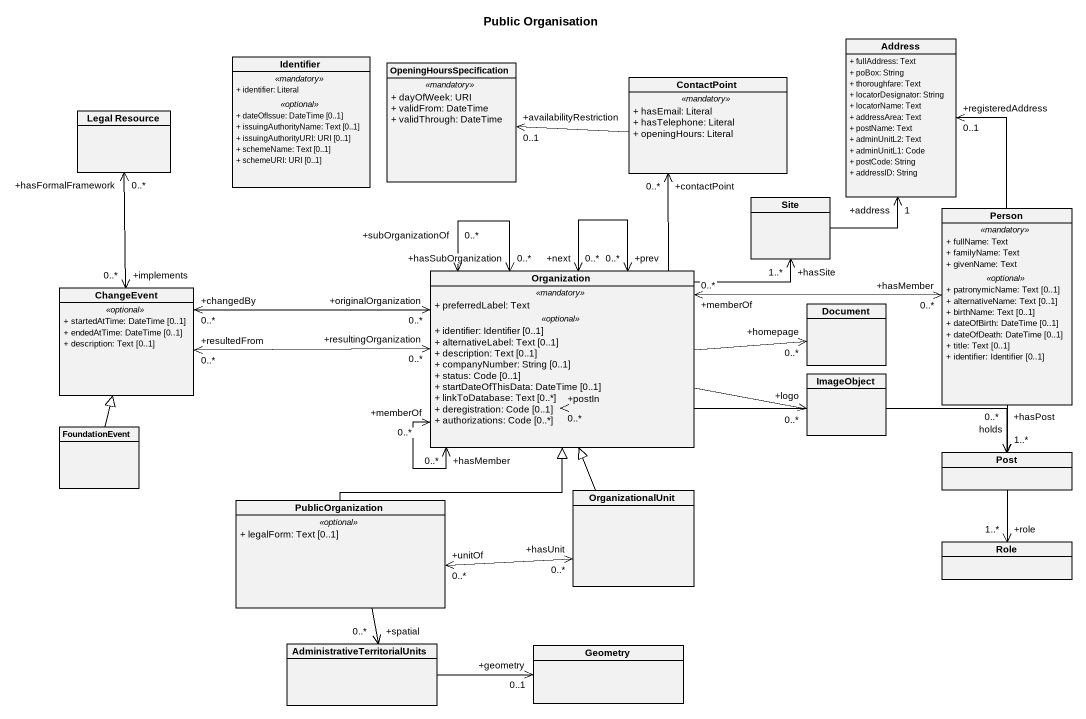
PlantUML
@startuml
title Public Organisation
hide circle
hide empty members
skinparam classAttributeIconSize 0
class Address {
  + fullAddress: Text
  + poBox: String
  + thoroughfare: Text
  + locatorDesignator: String
  + locatorName: Text
  + addressArea: Text
  + postName: Text
  + adminUnitL2: Text
  + adminUnitL1: Code
  + postCode: String
  + addressID: String
}
class Identifier {
  .. <<mandatory>> ..
  + identifier: Literal
  .. <<optional>> ..
  + dateOfIssue: DateTime [0..1]
  + issuingAuthorityName: Text [0..1]
  + issuingAuthorityURI: URI [0..1]
  + schemeName: Text [0..1]
  + schemeURI: URI [0..1]
}
class OpeningHoursSpecification {
  .. <<mandatory>> ..
  + dayOfWeek: URI
  + validFrom: DateTime
  + validThrough: DateTime
}
class ContactPoint {
  .. <<mandatory>> ..
  + hasEmail: Literal
  + hasTelephone: Literal
  + openingHours: Literal
}
class "Legal Resource" as Legal_Resource
class Site
class "Person" as Person_ {
  .. <<mandatory>> ..
  + fullName: Text
  + familyName: Text
  + givenName: Text
  .. <<optional>> ..
  + patronymicName: Text [0..1]
  + alternativeName: Text [0..1]
  + birthName: Text [0..1]
  + dateOfBirth: DateTime [0..1]
  + dateOfDeath: DateTime [0..1]
  + title: Text [0..1]
  + identifier: Identifier [0..1]
}
class ChangeEvent {
  .. <<optional>> ..
  + startedAtTime: DateTime [0..1]
  + endedAtTime: DateTime [0..1]
  + description: Text [0..1]
}
class Organization {
  .. <<mandatory>> ..
  + preferredLabel: Text
  .. <<optional>> ..
  + identifier: Identifier [0..1]
  + alternativeLabel: Text [0..1]
  + description: Text [0..1]
  + companyNumber: String [0..1]
  + status: Code [0..1]
  + startDateOfThisData: DateTime [0..1]
  + linkToDatabase: Text [0..*]
  + deregistration: Code [0..1]
  + authorizations: Code [0..*]
}
class Document
class ImageObject
class FoundationEvent
class OrganizationalUnit
class Post
class PublicOrganization {
  .. <<optional>> ..
  + legalForm: Text [0..1]
}
class Role
class "AdministrativeTerritorialUnits" as AdministrativeTerritorialUni
class Geometry
ContactPoint -left-> "+availabilityRestriction\n0..1" OpeningHoursSpecification
Site -up-> "+address\n1" Address
Person_ -up-> "+registeredAddress\n0..1" Address
Person_ "+hasMember\n0..*" <-left-> "+memberOf\n0..*" Organization
Person_ --> "1..*" Post : holds
ChangeEvent "+implements\n0..*" <-up-> "+hasFormalFramework\n0..*" Legal_Resource
ChangeEvent "+changedBy\n0..*" <-right-> "+originalOrganization\n0..*" Organization
Organization -up-> "+contactPoint\n0..*" ContactPoint
Organization -right-> "+hasSite\n1..*" Site
Organization "+resultingOrganization\n0..*" <-left-> "+resultedFrom\n0..*" ChangeEvent
Organization "+prev\n0..*" <--> "+next\n0..*" Organization
Organization "+hasSubOrganization\n0..*" <--> "+subOrganizationOf\n0..*" Organization
Organization "+memberOf\n0..*" <--> "+hasMember\n0..*" Organization
Organization -right-> "+homepage\n0..*" Document
Organization -right-> "+logo\n0..*" ImageObject
Organization "+postIn\n0..*" <-right-> "+hasPost\n0..*" Post
FoundationEvent -up-|> ChangeEvent
OrganizationalUnit -up-|> Organization
Post --> "+role\n1..*" Role
PublicOrganization -up-|> Organization
PublicOrganization "+unitOf\n0..*" <-right-> "+hasUnit\n0..*" OrganizationalUnit
PublicOrganization --> "+spatial\n0..*" AdministrativeTerritorialUni
AdministrativeTerritorialUni -right-> "+geometry\n0..1" Geometry
@enduml
